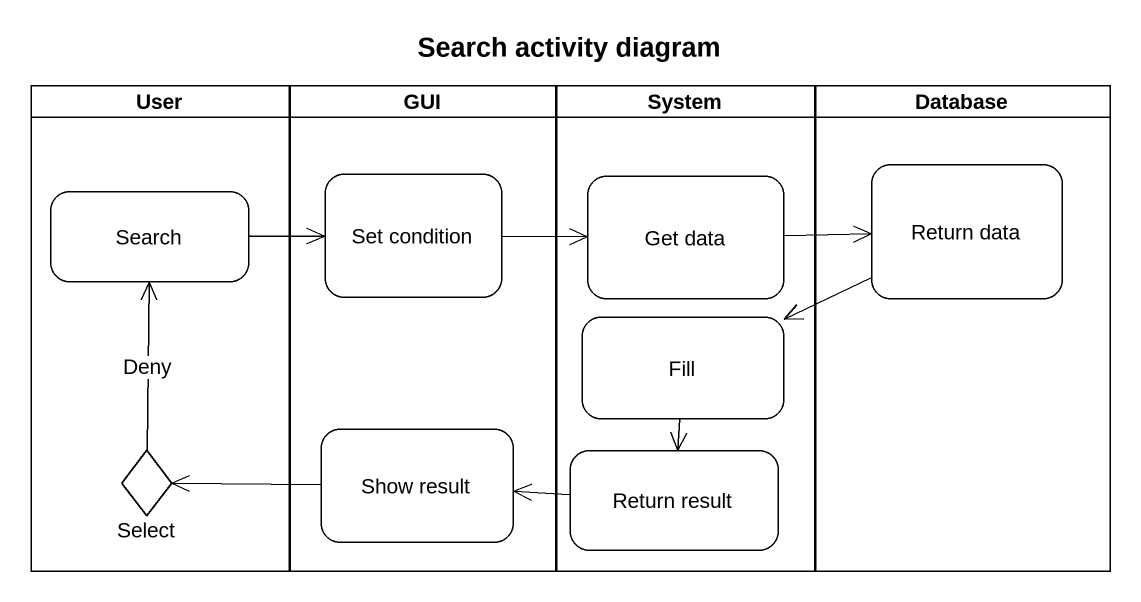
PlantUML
@startuml
title Search activity diagram
hide empty description
state User <<partition>> {
  state Search
  state Select <<choice>>
}
state GUI <<partition>> {
  state "Set condition" as Set_condition
  state "Show result" as Show_result
}
state System <<partition>> {
  state "Get data" as Get_data
  state Fill
  state "Return result" as Return_result
}
state "Database" as Database_ <<partition>> {
  state "Return data" as Return_data
}
Search -right-> Set_condition
Set_condition -right-> Get_data
Get_data -right-> Return_data
Return_data -left-> Fill
Fill --> Return_result
Select -up-> Search : Deny
Show_result -left-> Select
Return_result -left-> Show_result
@enduml
